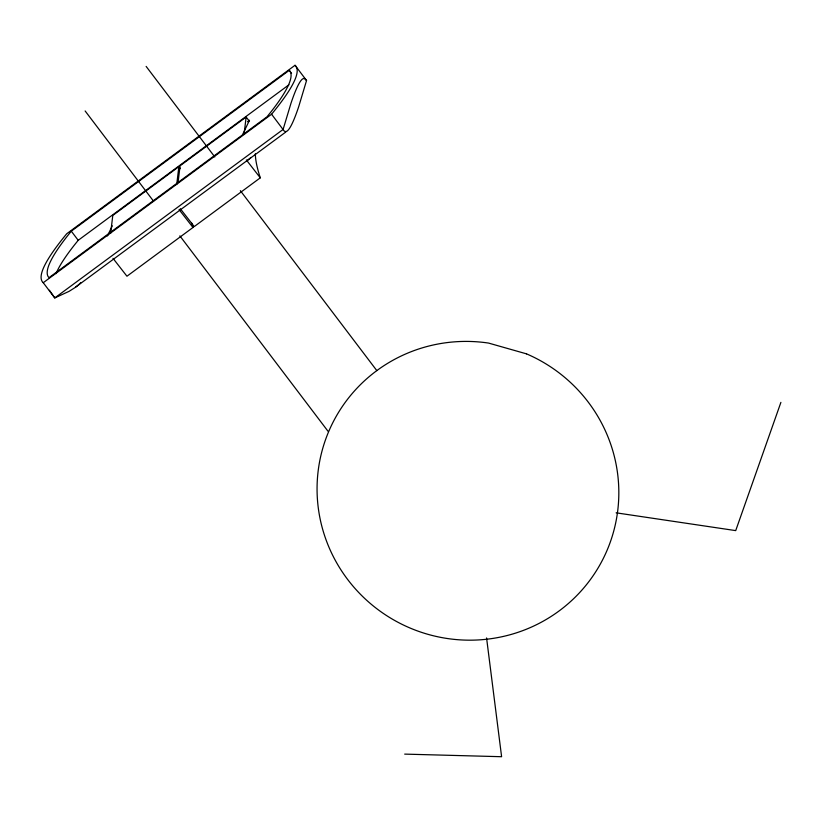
<?xml version="1.0" encoding="UTF-8"?>
<svg xmlns="http://www.w3.org/2000/svg" width="822" height="822" viewBox="0 0 822 822"><rect width="100%" height="100%" fill="white"/><g stroke="black" fill="none" stroke-linecap="round" stroke-linejoin="round"><path stroke-width="1.23" d="M110.651 233.263L112.789 215.436L178.857 166.681L180.408 168.674M176.72 184.518L178.857 166.681M178.086 182.34L180.069 165.787L246.138 117.043L249.23 121.019M244.298 132.321L246.138 117.043M306.555 80.505L298.725 106.613A623.302 32.613 -81.3 0 1 286.95 131.181L285.522 131.643L284.237 131.068L271.579 114.237A882.345 72.387 -37.2 0 0 295.026 65.287L306.555 80.505L304.14 78.388L302.702 78.881A627.957 32.849 -81.3 0 0 290.926 103.438L283.107 129.444L54.776 297.934L49.392 290.217M780.9 402.369L735.711 530.611L616.13 512.825M107.466 235.914L112.306 225.824M242.5 134.829L249.477 120.248L247.422 121.769M71.298 231.177L67.445 235.955A874.69 71.761 -37.2 0 0 48.046 276.449L49.022 277.672L266.975 116.837L270.828 112.059A874.69 71.761 -37.2 0 0 290.228 71.565L289.252 70.343L71.298 231.177L78.213 240.301L74.37 245.079A874.69 71.761 -37.2 0 0 56.03 273.664M295.026 65.287L66.695 233.777A882.345 72.387 -37.2 0 0 43.247 282.717L54.776 297.934L69.11 291.327L74.72 287.782A623.302 105.206 7.7 0 0 80.833 282.552M78.213 240.301L288.943 84.8M43.247 282.717L271.579 114.237M75.809 286.981L285.871 131.982M191.567 222.854A300.893 47.224 53.6 0 0 193.006 227.478L126.948 276.223L113.004 258.334M255.354 153.786A300.893 47.224 53.6 0 0 260.286 177.829L194.228 226.584L180.285 208.685M404.681 754.113L501.605 756.713L486.573 637.954M246.353 159.941L260.286 177.829M179.073 209.589L193.006 227.478M289.252 70.343L291.563 73.384M146.131 66.397L214.778 156.93M240.363 190.663L376.825 370.619M85.128 110.96L153.57 201.215M179.854 235.873L328.029 431.283M250.895 157.454A882.345 138.466 53.6 0 1 247.812 160.064M526.522 353.861L488.545 343.072A151.32 148.926 25.6 0 0 323.776 533.077A151.32 148.926 25.6 0 0 569.204 602.773A151.32 148.926 25.6 0 0 526.522 353.861"/></g></svg>
